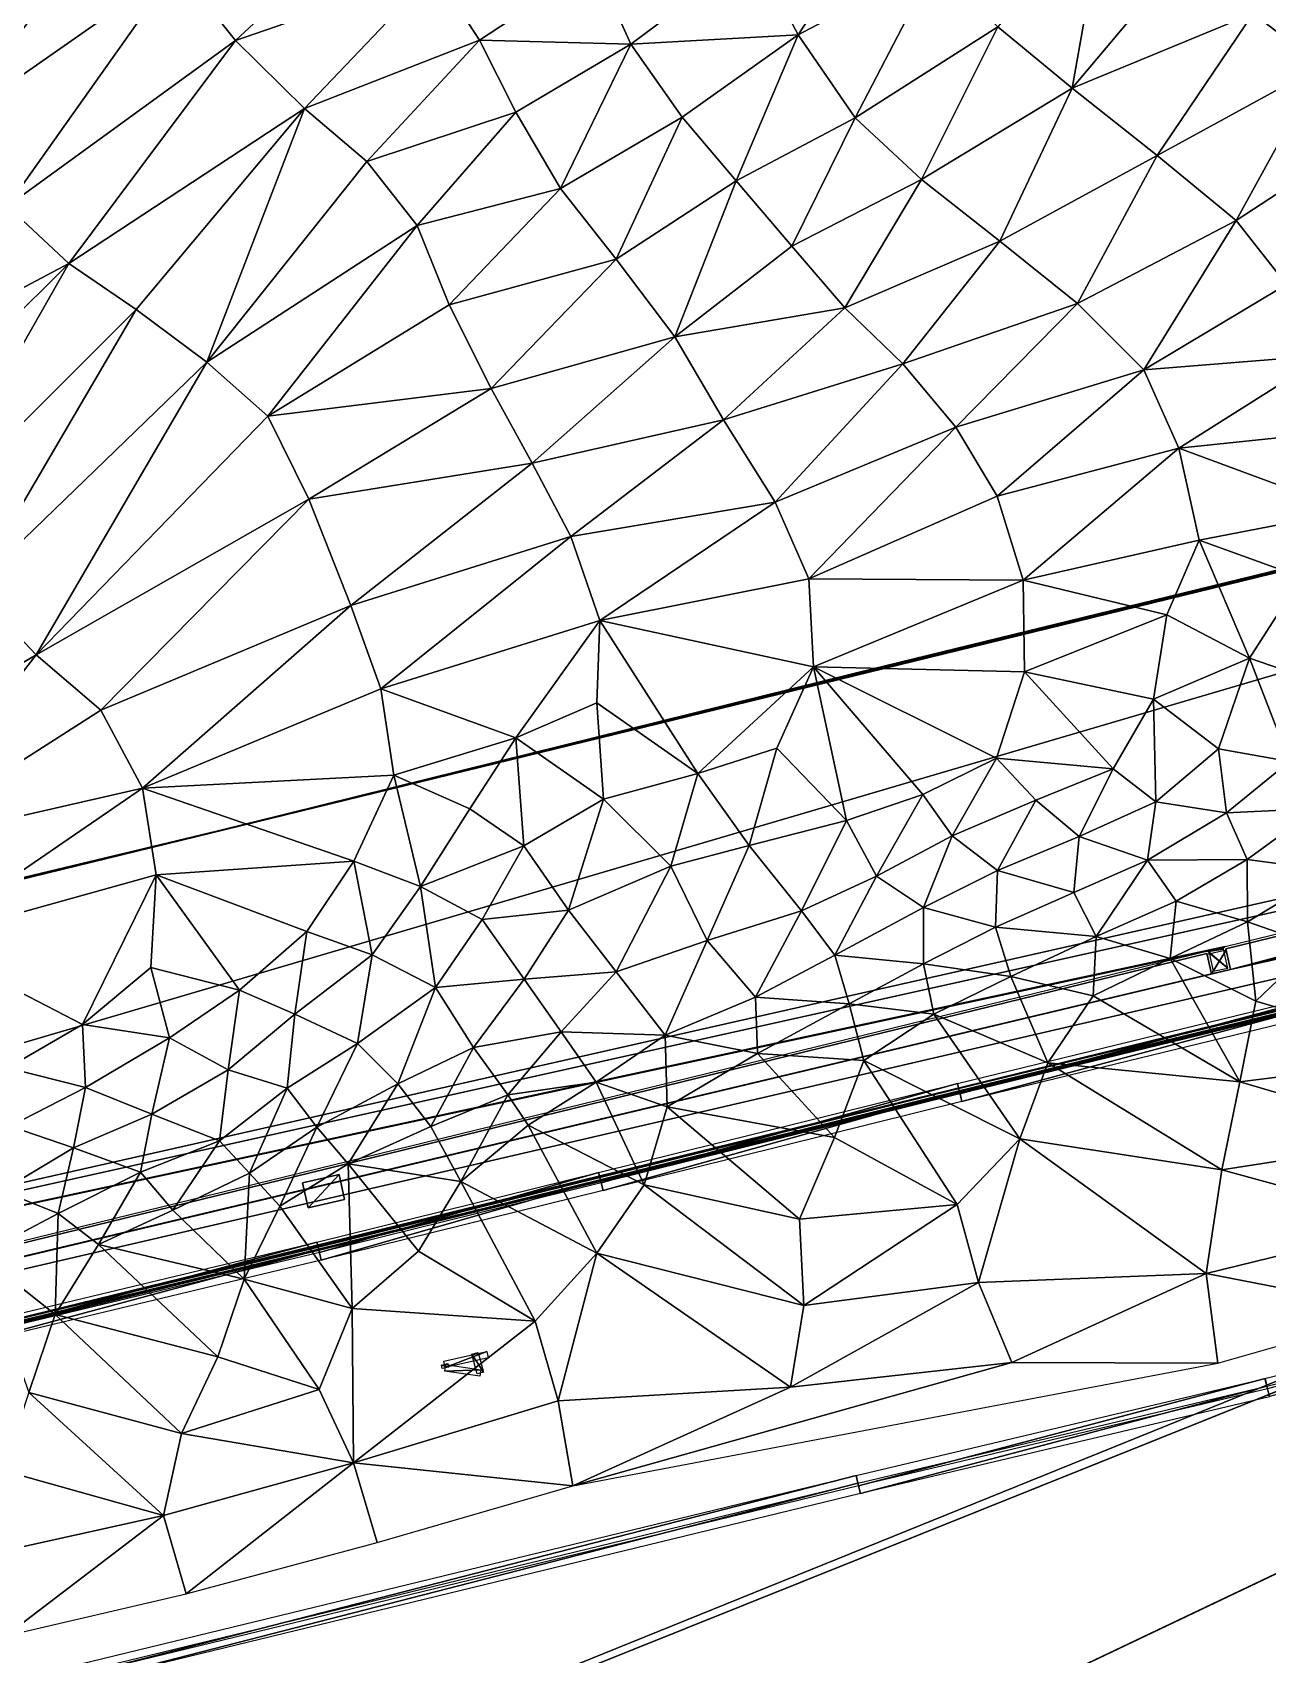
# Model space of a CAD drawing. Header units: metres. Extents: x -113 to 180, y -133 to 86.
# Drawn here: x -13.57 to 9.49, y -27.32 to 2.98 of the extents above; entities that cross this region are included whole.
import ezdxf

# ---------------------------------------------------------------- set-up
doc = ezdxf.new("R2010")
doc.units = ezdxf.units.M
for name, color, linetype, true_color in [('ACERA', 7, 'Continuous', 0xb9b3a6), ('ARQUETA', 7, 'Continuous', 0x6f7175), ('ASFALTO', 7, 'Continuous', 0x4a4b4e), ('BORDILLO', 7, 'Continuous', 0xcfcac0), ('MARCA_VIAL', 7, 'Continuous', 0xe8e6e0), ('TERRENO', 7, 'Continuous', 0x9a9179)]:
    doc.layers.add(name, color=color, linetype=linetype, true_color=true_color)

msp = doc.modelspace()

# ---------------------------------------------------------------- linework, layer by layer
at = {"layer": 'ACERA'}
for points in [[(-52.515, -29.114, 80.252), (-28.277, -24.578, 78.819), (55, -4.166, 74.312)], [(-52.515, -29.114, 80.252), (55, -4.166, 74.312), (8.797, -14.524, 76.835)], [(-28.277, -24.578, 78.819), (3.724, -16.747, 77.03), (55, -4.166, 74.312)], [(3.724, -16.747, 77.03), (21.969, -12.291, 76.045), (55, -4.166, 74.312)], [(55, -4.166, 74.312), (29.065, -9.597, 75.716), (8.797, -14.524, 76.835)], [(28.457, -9.302, 75.842), (8.71, -14.134, 76.89), (8.797, -14.524, 76.835)], [(28.457, -9.302, 75.712), (8.71, -14.134, 76.76), (8.71, -14.134, 76.89)], [(28.457, -9.302, 75.712), (8.71, -14.134, 76.89), (28.457, -9.302, 75.842)], [(28.695, -9.679, 75.743), (28.457, -9.302, 75.842), (8.797, -14.524, 76.835)], [(29.065, -9.597, 75.716), (28.695, -9.679, 75.743), (8.797, -14.524, 76.835)], [(3.724, -16.747, 77.03), (18.984, -13.029, 76.203), (21.969, -12.291, 76.045)], [(3.724, -16.747, 77.03), (11.92, -14.75, 76.61), (18.984, -13.029, 76.203)], [(8.445, -14.602, 76.846), (8.359, -14.22, 76.901), (-50.199, -28.548, 80.148)], [(8.359, -14.22, 76.771), (-50.199, -28.548, 80.018), (-50.199, -28.548, 80.148)], [(8.359, -14.22, 76.771), (-50.199, -28.548, 80.148), (8.359, -14.22, 76.901)], [(8.445, -14.602, 76.716), (8.359, -14.22, 76.771), (8.359, -14.22, 76.901)], [(8.445, -14.602, 76.716), (8.359, -14.22, 76.901), (8.445, -14.602, 76.846)], [(8.71, -14.134, 76.76), (8.797, -14.524, 76.705), (8.797, -14.524, 76.835)], [(8.71, -14.134, 76.76), (8.797, -14.524, 76.835), (8.71, -14.134, 76.89)], [(8.797, -14.524, 76.835), (-50.199, -28.548, 80.148), (-52.515, -29.114, 80.252)], [(8.797, -14.524, 76.835), (8.445, -14.602, 76.846), (-50.199, -28.548, 80.148)], [(8.797, -14.524, 76.705), (8.445, -14.602, 76.716), (8.445, -14.602, 76.846)], [(8.797, -14.524, 76.705), (8.445, -14.602, 76.846), (8.797, -14.524, 76.835)], [(3.724, -16.747, 76.9), (11.92, -14.75, 76.48), (11.92, -14.75, 76.61)], [(3.724, -16.747, 76.9), (11.92, -14.75, 76.61), (3.724, -16.747, 77.03)], [(-28.277, -24.578, 78.819), (-15.245, -21.391, 78.058), (3.724, -16.747, 77.03)], [(-15.245, -21.391, 78.058), (-2.977, -18.41, 77.393), (3.724, -16.747, 77.03)], [(-2.977, -18.41, 77.263), (3.724, -16.747, 76.9), (3.724, -16.747, 77.03)], [(-2.977, -18.41, 77.263), (3.724, -16.747, 77.03), (-2.977, -18.41, 77.393)], [(-15.245, -21.391, 78.058), (-8.237, -19.709, 77.642), (-2.977, -18.41, 77.393)], [(-7.847, -18.353, 77.723), (-8.526, -18.505, 77.763), (-8.422, -18.972, 77.704)], [(-8.526, -18.505, 77.633), (-7.847, -18.353, 77.593), (-7.847, -18.353, 77.723)], [(-8.526, -18.505, 77.633), (-7.847, -18.353, 77.723), (-8.526, -18.505, 77.763)], [(-8.422, -18.972, 77.704), (-7.743, -18.82, 77.684), (-7.847, -18.353, 77.723)], [(-8.237, -19.709, 77.512), (-2.977, -18.41, 77.263), (-2.977, -18.41, 77.393)], [(-8.237, -19.709, 77.512), (-2.977, -18.41, 77.393), (-8.237, -19.709, 77.642)], [(-7.847, -18.353, 77.593), (-7.743, -18.82, 77.554), (-7.743, -18.82, 77.684)], [(-7.847, -18.353, 77.593), (-7.743, -18.82, 77.684), (-7.847, -18.353, 77.723)], [(-8.422, -18.972, 77.574), (-8.526, -18.505, 77.633), (-8.526, -18.505, 77.763)], [(-8.422, -18.972, 77.574), (-8.526, -18.505, 77.763), (-8.422, -18.972, 77.704)], [(-7.743, -18.82, 77.554), (-8.422, -18.972, 77.574), (-8.422, -18.972, 77.704)], [(-7.743, -18.82, 77.554), (-8.422, -18.972, 77.704), (-7.743, -18.82, 77.684)], [(-15.245, -21.391, 77.928), (-8.237, -19.709, 77.512), (-8.237, -19.709, 77.642)], [(-15.245, -21.391, 77.928), (-8.237, -19.709, 77.642), (-15.245, -21.391, 78.058)]]:
    msp.add_3dface(points, dxfattribs=at)
at = {"layer": 'ARQUETA'}
for points in [[(8.716, -14.163, 76.776), (8.364, -14.242, 76.788), (8.445, -14.602, 76.736)], [(8.445, -14.602, 76.736), (8.797, -14.524, 76.725), (8.716, -14.163, 76.776)], [(-7.847, -18.353, 77.613), (-8.526, -18.505, 77.653), (-8.422, -18.972, 77.594)], [(-8.422, -18.972, 77.594), (-7.743, -18.82, 77.574), (-7.847, -18.353, 77.613)]]:
    msp.add_3dface(points, dxfattribs=at)
at = {"layer": 'ASFALTO'}
for points in [[(47.835, 2.226, 75.235), (-44.857, -20.434, 79.963), (-51.994, -27.141, 80.212)], [(47.835, 2.226, 75.235), (-51.994, -27.141, 80.212), (45.938, -5.013, 74.723)], [(47.835, 2.226, 75.235), (-10.13, -11.936, 78.544), (-44.857, -20.434, 79.963)], [(47.835, 2.226, 75.235), (28.771, -2.421, 76.446), (-10.13, -11.936, 78.544)], [(28.771, -2.421, 76.446), (17.084, -5.258, 77.08), (-10.13, -11.936, 78.544)], [(55.015, -4.203, 74.193), (54.574, -4.376, 74.198), (-42.28, -43.243, 79.49)], [(55.015, -4.203, 74.193), (55.015, -4.203, 74.193), (-42.28, -43.243, 79.49)], [(55.015, -4.203, 74.193), (-42.28, -43.243, 79.49), (-10.735, -35.509, 77.672)], [(55.221, -4.12, 74.191), (55.217, -4.121, 74.191), (-10.735, -35.509, 77.672)], [(55.221, -4.12, 74.191), (-10.735, -35.509, 77.672), (30.523, -25.399, 75.513)], [(55.217, -4.121, 74.191), (55.015, -4.203, 74.193), (-10.735, -35.509, 77.672)], [(54.574, -4.376, 74.198), (54.57, -4.378, 74.198), (-42.28, -43.243, 79.49)], [(54.57, -4.378, 74.198), (52.139, -5.005, 74.29), (-42.28, -43.243, 79.49)], [(-51.994, -27.141, 80.212), (28.447, -9.263, 75.731), (45.938, -5.013, 74.723)], [(52.138, -5.005, 74.29), (-8.228, -19.748, 77.521), (-46.862, -29.208, 79.76)], [(52.138, -5.005, 74.29), (-46.862, -29.208, 79.76), (-42.28, -43.243, 79.49)], [(52.139, -5.005, 74.29), (52.138, -5.005, 74.29), (-42.28, -43.243, 79.49)], [(52.138, -5.005, 74.29), (30.652, -10.238, 75.439), (-8.228, -19.748, 77.521)], [(17.084, -5.258, 77.08), (-4.9, -10.644, 78.219), (-10.13, -11.936, 78.544)], [(17.084, -5.258, 77.08), (10.026, -6.977, 77.433), (-4.9, -10.644, 78.219)], [(10.026, -6.977, 77.433), (1.814, -8.978, 77.97), (-4.9, -10.644, 78.219)], [(-51.994, -27.141, 80.212), (8.7, -14.095, 76.778), (28.447, -9.263, 75.731)], [(-51.994, -27.141, 80.212), (28.447, -9.263, 75.731), (28.447, -9.263, 75.731)], [(30.652, -10.238, 75.439), (18.993, -13.067, 76.08), (-8.228, -19.748, 77.521)], [(-10.13, -11.936, 78.544), (-36.078, -18.276, 79.644), (-44.857, -20.434, 79.963)], [(-10.13, -11.936, 78.544), (-21.38, -14.679, 79.109), (-36.078, -18.276, 79.644)], [(-10.13, -11.936, 78.544), (-17.15, -13.62, 78.881), (-21.38, -14.679, 79.109)], [(18.993, -13.067, 76.08), (-2.968, -18.448, 77.272), (-8.228, -19.748, 77.521)], [(18.993, -13.067, 76.08), (11.93, -14.789, 76.491), (-2.968, -18.448, 77.272)], [(18.993, -13.067, 76.08), (18.993, -13.067, 76.08), (-2.968, -18.448, 77.272)], [(18.993, -13.067, 76.08), (-2.968, -18.448, 77.272), (-2.968, -18.448, 77.272)], [(-51.994, -27.141, 80.212), (8.696, -14.096, 76.778), (8.7, -14.095, 76.778)], [(-51.994, -27.141, 80.212), (8.693, -14.098, 76.778), (8.696, -14.096, 76.778)], [(-51.994, -27.141, 80.212), (8.689, -14.1, 76.778), (8.693, -14.098, 76.778)], [(-51.994, -27.141, 80.212), (8.686, -14.102, 76.778), (8.689, -14.1, 76.778)], [(-51.994, -27.141, 80.212), (8.683, -14.104, 76.778), (8.686, -14.102, 76.778)], [(-51.994, -27.141, 80.212), (8.68, -14.107, 76.778), (8.683, -14.104, 76.778)], [(-51.994, -27.141, 80.212), (8.678, -14.11, 76.777), (8.68, -14.107, 76.778)], [(-51.994, -27.141, 80.212), (8.35, -14.181, 76.788), (8.678, -14.11, 76.777)], [(-51.994, -27.141, 80.212), (-50.19, -28.505, 80.032), (8.35, -14.181, 76.788)], [(8.35, -14.181, 76.788), (8.676, -14.113, 76.777), (8.678, -14.11, 76.777)], [(8.35, -14.181, 76.788), (8.674, -14.116, 76.777), (8.676, -14.113, 76.777)], [(8.35, -14.181, 76.788), (8.354, -14.18, 76.788), (8.674, -14.116, 76.777)], [(8.354, -14.18, 76.788), (8.672, -14.12, 76.776), (8.674, -14.116, 76.777)], [(8.354, -14.18, 76.788), (8.671, -14.124, 76.776), (8.672, -14.12, 76.776)], [(8.354, -14.18, 76.788), (8.67, -14.127, 76.776), (8.671, -14.124, 76.776)], [(8.354, -14.18, 76.788), (8.67, -14.131, 76.775), (8.67, -14.127, 76.776)], [(8.354, -14.18, 76.788), (8.67, -14.135, 76.775), (8.67, -14.131, 76.775)], [(8.354, -14.18, 76.788), (8.67, -14.139, 76.774), (8.67, -14.135, 76.775)], [(8.354, -14.18, 76.788), (8.671, -14.143, 76.774), (8.67, -14.139, 76.774)], [(8.354, -14.18, 76.788), (8.358, -14.18, 76.788), (8.671, -14.143, 76.774)], [(8.358, -14.18, 76.788), (8.362, -14.18, 76.788), (8.671, -14.143, 76.774)], [(8.362, -14.18, 76.788), (8.366, -14.18, 76.787), (8.671, -14.143, 76.774)], [(8.366, -14.18, 76.787), (8.369, -14.181, 76.787), (8.671, -14.143, 76.774)], [(8.369, -14.181, 76.787), (8.373, -14.182, 76.787), (8.671, -14.143, 76.774)], [(8.373, -14.182, 76.787), (8.377, -14.184, 76.786), (8.671, -14.143, 76.774)], [(8.377, -14.184, 76.786), (8.38, -14.186, 76.786), (8.671, -14.143, 76.774)], [(8.38, -14.186, 76.786), (8.384, -14.188, 76.785), (8.671, -14.143, 76.774)], [(8.384, -14.188, 76.785), (8.749, -14.494, 76.724), (8.671, -14.143, 76.774)], [(8.384, -14.188, 76.785), (8.387, -14.191, 76.785), (8.749, -14.494, 76.724)], [(8.387, -14.191, 76.785), (8.389, -14.194, 76.784), (8.749, -14.494, 76.724)], [(8.389, -14.194, 76.784), (8.392, -14.197, 76.784), (8.749, -14.494, 76.724)], [(8.392, -14.197, 76.784), (8.394, -14.2, 76.783), (8.749, -14.494, 76.724)], [(8.394, -14.2, 76.783), (8.396, -14.204, 76.782), (8.749, -14.494, 76.724)], [(8.396, -14.204, 76.782), (8.397, -14.207, 76.782), (8.749, -14.494, 76.724)], [(8.397, -14.207, 76.782), (8.398, -14.211, 76.781), (8.749, -14.494, 76.724)], [(8.398, -14.211, 76.781), (8.475, -14.555, 76.733), (8.749, -14.494, 76.724)], [(11.93, -14.789, 76.491), (3.734, -16.786, 76.909), (-2.968, -18.448, 77.272)], [(-8.228, -19.748, 77.521), (-42.942, -28.243, 79.534), (-46.862, -29.208, 79.76)], [(-8.228, -19.748, 77.521), (-34.166, -26.085, 79.03), (-42.942, -28.243, 79.534)], [(-8.228, -19.748, 77.521), (-19.466, -22.488, 78.173), (-34.166, -26.085, 79.03)], [(-8.228, -19.748, 77.521), (-15.236, -21.429, 77.939), (-19.466, -22.488, 78.173)], [(-8.228, -19.748, 77.521), (-8.228, -19.748, 77.521), (-19.466, -22.488, 78.173)], [(-8.228, -19.748, 77.521), (-19.466, -22.488, 78.173), (-19.466, -22.488, 78.173)], [(-10.735, -35.509, 77.672), (21.126, -27.719, 76.004), (30.523, -25.399, 75.513)]]:
    msp.add_3dface(points, dxfattribs=at)
at = {"layer": 'BORDILLO'}
for points in [[(11.896, -14.653, 76.623), (3.748, -16.844, 77.033), (3.7, -16.65, 77.046)], [(11.932, -14.798, 76.619), (3.783, -16.99, 77.023), (3.736, -16.795, 77.036)], [(11.896, -14.653, 76.623), (11.944, -14.847, 76.617), (3.748, -16.844, 77.033)], [(11.932, -14.798, 76.619), (11.979, -14.993, 76.612), (3.783, -16.99, 77.023)], [(3.7, -16.65, 77.046), (-2.953, -18.507, 77.397), (-3.001, -18.312, 77.409)], [(3.7, -16.65, 77.046), (3.748, -16.844, 77.033), (-2.953, -18.507, 77.397)], [(3.736, -16.795, 77.037), (-2.917, -18.652, 77.387), (-2.965, -18.458, 77.4)], [(3.736, -16.795, 77.037), (3.784, -16.989, 77.023), (-2.917, -18.652, 77.387)], [(-3.001, -18.312, 77.409), (-8.213, -19.806, 77.644), (-8.261, -19.612, 77.66)], [(-2.965, -18.458, 77.4), (-8.178, -19.952, 77.632), (-8.226, -19.758, 77.648)], [(-3.001, -18.312, 77.409), (-2.953, -18.507, 77.397), (-8.213, -19.806, 77.644)], [(-2.965, -18.458, 77.4), (-2.917, -18.652, 77.387), (-8.178, -19.952, 77.632)], [(-8.261, -19.612, 77.66), (-15.222, -21.488, 78.064), (-15.269, -21.293, 78.073)], [(-8.261, -19.612, 77.66), (-8.214, -19.806, 77.644), (-15.222, -21.488, 78.064)], [(-8.225, -19.757, 77.648), (-15.186, -21.634, 78.057), (-15.233, -21.439, 78.066)], [(-8.225, -19.757, 77.648), (-8.178, -19.952, 77.632), (-15.186, -21.634, 78.057)], [(19.127, -19.715, 76.172), (9.492, -22.355, 76.689), (9.443, -22.161, 76.691)], [(19.164, -19.861, 76.171), (9.527, -22.5, 76.687), (9.478, -22.306, 76.689)], [(9.444, -22.16, 76.691), (1.853, -24.166, 77.084), (1.807, -23.971, 77.084)], [(9.48, -22.306, 76.689), (1.888, -24.312, 77.083), (1.842, -24.117, 77.084)], [(9.444, -22.16, 76.691), (9.49, -22.355, 76.689), (1.853, -24.166, 77.084)], [(9.48, -22.306, 76.689), (9.526, -22.501, 76.687), (1.888, -24.312, 77.083)], [(1.807, -23.971, 77.084), (-12.648, -27.689, 77.86), (-12.695, -27.495, 77.862)], [(1.842, -24.117, 77.084), (-12.613, -27.835, 77.858), (-12.66, -27.641, 77.86)], [(1.807, -23.971, 77.084), (1.854, -24.166, 77.084), (-12.648, -27.689, 77.86)], [(1.842, -24.117, 77.084), (1.889, -24.312, 77.083), (-12.613, -27.835, 77.858)]]:
    msp.add_3dface(points, dxfattribs=at)
at = {"layer": 'MARCA_VIAL'}
for points in [[(-5.089, -21.657, 77.273), (-5.862, -21.955, 77.319), (-5.888, -21.838, 77.32)], [(-5.089, -21.657, 77.273), (-5.063, -21.774, 77.272), (-5.862, -21.955, 77.319)], [(-5.151, -22.043, 77.28), (-5.364, -21.709, 77.289), (-5.248, -21.678, 77.283)], [(-5.151, -22.043, 77.28), (-5.267, -22.074, 77.286), (-5.364, -21.709, 77.289)], [(-5.934, -21.91, 77.323), (-5.817, -21.884, 77.316), (-5.802, -21.949, 77.315)], [(-5.934, -21.91, 77.323), (-5.802, -21.949, 77.315), (-5.919, -21.976, 77.322)], [(-5.869, -22.022, 77.319), (-5.852, -21.903, 77.318), (-5.2, -21.999, 77.282)], [(-5.869, -22.022, 77.319), (-5.2, -21.999, 77.282), (-5.217, -22.118, 77.284)]]:
    msp.add_3dface(points, dxfattribs=at)
at = {"layer": 'TERRENO'}
for points in [[(-6.628, 5.758, 78), (-10.875, 4.21, 78.2), (-9.778, 2.833, 78.2)], [(-6.057, 4.119, 78), (-6.628, 5.758, 78), (-9.778, 2.833, 78.2)], [(-16.175, 2.434, 78.4), (-11.87, 5.466, 78.2), (-16.844, 3.908, 78.4)], [(-16.175, 2.434, 78.4), (-15.216, 1.173, 78.4), (-11.87, 5.466, 78.2)], [(-15.216, 1.173, 78.4), (-10.875, 4.21, 78.2), (-11.87, 5.466, 78.2)], [(2.445, 5.57, 77.4), (-0.088, 4.487, 77.6), (0.728, 2.938, 77.6)], [(3.302, 4.304, 77.4), (2.445, 5.57, 77.4), (0.728, 2.938, 77.6)], [(5.843, 1.94, 77.4), (6.469, 5.492, 77.2), (4.454, 3.088, 77.4)], [(6.469, 5.492, 77.2), (5.843, 1.94, 77.4), (7.88, 4.366, 77.2)], [(11.41, 5.39, 77), (9.221, 3.338, 77.2), (10.491, 2.356, 77.2)], [(-5.222, 2.836, 78), (-3.072, 4.258, 77.8), (-6.057, 4.119, 78)], [(-3.072, 4.258, 77.8), (-5.222, 2.836, 78), (-2.4, 2.761, 77.8)], [(-0.088, 4.487, 77.6), (-3.072, 4.258, 77.8), (-2.4, 2.761, 77.8)], [(-0.088, 4.487, 77.6), (-2.4, 2.761, 77.8), (0.728, 2.938, 77.6)], [(1.792, 1.385, 77.6), (3.302, 4.304, 77.4), (0.728, 2.938, 77.6)], [(3.302, 4.304, 77.4), (1.792, 1.385, 77.6), (4.454, 3.088, 77.4)], [(5.843, 1.94, 77.4), (9.221, 3.338, 77.2), (7.88, 4.366, 77.2)], [(-14.039, -0.264, 78.4), (-10.875, 4.21, 78.2), (-15.216, 1.173, 78.4)], [(-10.875, 4.21, 78.2), (-14.039, -0.264, 78.4), (-9.778, 2.833, 78.2)], [(-8.491, 1.564, 78.2), (-6.057, 4.119, 78), (-9.778, 2.833, 78.2)], [(-8.491, 1.564, 78.2), (-5.222, 2.836, 78), (-6.057, 4.119, 78)], [(5.843, 1.94, 77.4), (7.431, 0.683, 77.4), (9.221, 3.338, 77.2)], [(9.221, 3.338, 77.2), (7.431, 0.683, 77.4), (10.491, 2.356, 77.2)], [(1.792, 1.385, 77.6), (3.032, 0.234, 77.6), (4.454, 3.088, 77.4)], [(3.032, 0.234, 77.6), (5.843, 1.94, 77.4), (4.454, 3.088, 77.4)], [(-14.039, -0.264, 78.4), (-12.892, -1.336, 78.4), (-9.778, 2.833, 78.2)], [(-12.892, -1.336, 78.4), (-8.491, 1.564, 78.2), (-9.778, 2.833, 78.2)], [(-5.222, 2.836, 78), (-8.491, 1.564, 78.2), (-7.33, 0.571, 78.2)], [(-5.222, 2.836, 78), (-7.33, 0.571, 78.2), (-4.548, 1.495, 78)], [(-2.4, 2.761, 77.8), (-5.222, 2.836, 78), (-4.548, 1.495, 78)], [(-3.713, 0.068, 78), (-2.4, 2.761, 77.8), (-4.548, 1.495, 78)], [(-3.713, 0.068, 78), (-1.44, 1.397, 77.8), (-2.4, 2.761, 77.8)], [(-2.4, 2.761, 77.8), (-1.44, 1.397, 77.8), (0.728, 2.938, 77.6)], [(-1.44, 1.397, 77.8), (-0.43, 0.209, 77.8), (0.728, 2.938, 77.6)], [(-0.43, 0.209, 77.8), (1.792, 1.385, 77.6), (0.728, 2.938, 77.6)], [(7.431, 0.683, 77.4), (8.905, -0.531, 77.4), (10.491, 2.356, 77.2)], [(8.905, -0.531, 77.4), (11.598, 1.233, 77.2), (10.491, 2.356, 77.2)], [(3.032, 0.234, 77.6), (4.493, -0.916, 77.6), (5.843, 1.94, 77.4)], [(4.493, -0.916, 77.6), (7.431, 0.683, 77.4), (5.843, 1.94, 77.4)], [(-12.892, -1.336, 78.4), (-11.632, -2.196, 78.4), (-8.491, 1.564, 78.2)], [(-11.632, -2.196, 78.4), (-10.314, -3.179, 78.4), (-8.491, 1.564, 78.2)], [(-8.491, 1.564, 78.2), (-10.314, -3.179, 78.4), (-7.33, 0.571, 78.2)], [(-7.33, 0.571, 78.2), (-6.388, -0.624, 78.2), (-4.548, 1.495, 78)], [(-6.388, -0.624, 78.2), (-3.713, 0.068, 78), (-4.548, 1.495, 78)], [(-3.713, 0.068, 78), (-2.673, -1.254, 78), (-1.44, 1.397, 77.8)], [(-1.44, 1.397, 77.8), (-2.673, -1.254, 78), (-0.43, 0.209, 77.8)], [(0.609, -1.012, 77.8), (1.792, 1.385, 77.6), (-0.43, 0.209, 77.8)], [(0.609, -1.012, 77.8), (3.032, 0.234, 77.6), (1.792, 1.385, 77.6)], [(9.846, -1.724, 77.4), (11.598, 1.233, 77.2), (8.905, -0.531, 77.4)], [(4.493, -0.916, 77.6), (5.942, -2.082, 77.6), (7.431, 0.683, 77.4)], [(7.431, 0.683, 77.4), (5.942, -2.082, 77.6), (8.905, -0.531, 77.4)], [(-10.314, -3.179, 78.4), (-6.388, -0.624, 78.2), (-7.33, 0.571, 78.2)], [(-3.713, 0.068, 78), (-6.388, -0.624, 78.2), (-5.791, -2.107, 78.2)], [(-2.673, -1.254, 78), (-3.713, 0.068, 78), (-5.791, -2.107, 78.2)], [(-2.673, -1.254, 78), (-1.575, -2.706, 78), (-0.43, 0.209, 77.8)], [(-1.575, -2.706, 78), (0.609, -1.012, 77.8), (-0.43, 0.209, 77.8)], [(1.599, -2.165, 77.8), (3.032, 0.234, 77.6), (0.609, -1.012, 77.8)], [(3.032, 0.234, 77.6), (1.599, -2.165, 77.8), (4.493, -0.916, 77.6)], [(-17.673, -3.866, 78.6), (-12.892, -1.336, 78.4), (-14.039, -0.264, 78.4)], [(5.942, -2.082, 77.6), (7.18, -3.318, 77.6), (8.905, -0.531, 77.4)], [(7.18, -3.318, 77.6), (9.846, -1.724, 77.4), (8.905, -0.531, 77.4)], [(-6.388, -0.624, 78.2), (-10.314, -3.179, 78.4), (-9.178, -4.186, 78.4)], [(-5.791, -2.107, 78.2), (-6.388, -0.624, 78.2), (-9.178, -4.186, 78.4)], [(1.599, -2.165, 77.8), (0.609, -1.012, 77.8), (-1.575, -2.706, 78)], [(4.493, -0.916, 77.6), (1.599, -2.165, 77.8), (2.68, -3.211, 77.8)], [(5.942, -2.082, 77.6), (4.493, -0.916, 77.6), (2.68, -3.211, 77.8)], [(-12.892, -1.336, 78.4), (-17.673, -3.866, 78.6), (-16.648, -5.071, 78.6)], [(-15.686, -6.239, 78.6), (-12.892, -1.336, 78.4), (-16.648, -5.071, 78.6)], [(-11.632, -2.196, 78.4), (-12.892, -1.336, 78.4), (-15.686, -6.239, 78.6)], [(-5.006, -3.666, 78.2), (-2.673, -1.254, 78), (-5.791, -2.107, 78.2)], [(-2.673, -1.254, 78), (-5.006, -3.666, 78.2), (-1.575, -2.706, 78)], [(7.18, -3.318, 77.6), (10.587, -3.046, 77.4), (9.846, -1.724, 77.4)], [(-5.006, -3.666, 78.2), (-5.791, -2.107, 78.2), (-9.178, -4.186, 78.4)], [(3.67, -4.393, 77.8), (5.942, -2.082, 77.6), (2.68, -3.211, 77.8)], [(7.18, -3.318, 77.6), (5.942, -2.082, 77.6), (3.67, -4.393, 77.8)], [(-11.632, -2.196, 78.4), (-15.686, -6.239, 78.6), (-14.683, -7.396, 78.6)], [(-10.314, -3.179, 78.4), (-11.632, -2.196, 78.4), (-14.683, -7.396, 78.6)], [(-0.667, -4.251, 78), (1.599, -2.165, 77.8), (-1.575, -2.706, 78)], [(1.599, -2.165, 77.8), (-0.667, -4.251, 78), (2.68, -3.211, 77.8)], [(-1.575, -2.706, 78), (-5.006, -3.666, 78.2), (-4.238, -5.063, 78.2)], [(-0.667, -4.251, 78), (-1.575, -2.706, 78), (-4.238, -5.063, 78.2)], [(-13.503, -8.641, 78.6), (-10.314, -3.179, 78.4), (-14.683, -7.396, 78.6)], [(-10.314, -3.179, 78.4), (-13.503, -8.641, 78.6), (-9.178, -4.186, 78.4)], [(-0.667, -4.251, 78), (0.298, -5.793, 78), (2.68, -3.211, 77.8)], [(0.298, -5.793, 78), (3.67, -4.393, 77.8), (2.68, -3.211, 77.8)], [(4.441, -5.683, 77.8), (7.18, -3.318, 77.6), (3.67, -4.393, 77.8)], [(7.18, -3.318, 77.6), (4.441, -5.683, 77.8), (7.834, -4.783, 77.6)], [(10.587, -3.046, 77.4), (7.18, -3.318, 77.6), (7.834, -4.783, 77.6)], [(11.353, -4.418, 77.4), (10.587, -3.046, 77.4), (7.834, -4.783, 77.6)], [(-8.412, -5.737, 78.4), (-5.006, -3.666, 78.2), (-9.178, -4.186, 78.4)], [(-5.006, -3.666, 78.2), (-8.412, -5.737, 78.4), (-4.238, -5.063, 78.2)], [(-13.503, -8.641, 78.6), (-8.412, -5.737, 78.4), (-9.178, -4.186, 78.4)], [(-3.516, -6.435, 78.2), (-0.667, -4.251, 78), (-4.238, -5.063, 78.2)], [(0.298, -5.793, 78), (-0.667, -4.251, 78), (-3.516, -6.435, 78.2)], [(3.67, -4.393, 77.8), (0.298, -5.793, 78), (0.928, -7.222, 78)], [(4.441, -5.683, 77.8), (3.67, -4.393, 77.8), (0.928, -7.222, 78)], [(11.014, -5.957, 77.4), (11.353, -4.418, 77.4), (7.834, -4.783, 77.6)], [(4.441, -5.683, 77.8), (4.928, -7.247, 77.8), (7.834, -4.783, 77.6)], [(4.928, -7.247, 77.8), (8.217, -6.504, 77.6), (7.834, -4.783, 77.6)], [(8.217, -6.504, 77.6), (11.014, -5.957, 77.4), (7.834, -4.783, 77.6)], [(-8.412, -5.737, 78.4), (-7.624, -7.723, 78.4), (-4.238, -5.063, 78.2)], [(-7.624, -7.723, 78.4), (-3.516, -6.435, 78.2), (-4.238, -5.063, 78.2)], [(-8.412, -5.737, 78.4), (-13.503, -8.641, 78.6), (-12.296, -9.68, 78.6)], [(-7.624, -7.723, 78.4), (-8.412, -5.737, 78.4), (-12.296, -9.68, 78.6)], [(4.928, -7.247, 77.8), (4.441, -5.683, 77.8), (0.928, -7.222, 78)], [(0.298, -5.793, 78), (-3.516, -6.435, 78.2), (-2.976, -8.005, 78.2)], [(0.298, -5.793, 78), (-2.976, -8.005, 78.2), (0.928, -7.222, 78)], [(11.014, -5.957, 77.4), (8.217, -6.504, 77.6), (10.126, -7.193, 77.4)], [(-7.067, -9.279, 78.4), (-3.516, -6.435, 78.2), (-7.624, -7.723, 78.4)], [(-3.516, -6.435, 78.2), (-7.067, -9.279, 78.4), (-2.976, -8.005, 78.2)], [(7.61, -7.898, 77.6), (8.217, -6.504, 77.6), (4.928, -7.247, 77.8)], [(8.217, -6.504, 77.6), (7.61, -7.898, 77.6), (9.156, -8.705, 77.4)], [(10.126, -7.193, 77.4), (8.217, -6.504, 77.6), (9.156, -8.705, 77.4)], [(-2.976, -8.005, 78.2), (1.014, -8.866, 78), (0.928, -7.222, 78)], [(1.014, -8.866, 78), (4.928, -7.247, 77.8), (0.928, -7.222, 78)], [(1.014, -8.866, 78), (4.954, -8.96, 77.8), (4.928, -7.247, 77.8)], [(4.954, -8.96, 77.8), (7.61, -7.898, 77.6), (4.928, -7.247, 77.8)], [(10.834, -9.285, 77.2), (10.126, -7.193, 77.4), (9.156, -8.705, 77.4)], [(-17.049, -10.728, 78.8), (-13.503, -8.641, 78.6), (-14.683, -7.396, 78.6)], [(-11.519, -11.133, 78.6), (-7.624, -7.723, 78.4), (-12.296, -9.68, 78.6)], [(-11.519, -11.133, 78.6), (-7.067, -9.279, 78.4), (-7.624, -7.723, 78.4)], [(-2.976, -8.005, 78.2), (-7.067, -9.279, 78.4), (-4.543, -10.195, 78.2)], [(-2.976, -8.005, 78.2), (-4.543, -10.195, 78.2), (-3.033, -9.54, 78.2)], [(-1.146, -10.861, 78), (-2.976, -8.005, 78.2), (-3.033, -9.54, 78.2)], [(-2.976, -8.005, 78.2), (-1.146, -10.861, 78), (1.014, -8.866, 78)], [(4.954, -8.96, 77.8), (7.364, -9.469, 77.6), (7.61, -7.898, 77.6)], [(7.61, -7.898, 77.6), (7.364, -9.469, 77.6), (9.156, -8.705, 77.4)], [(-13.503, -8.641, 78.6), (-17.049, -10.728, 78.8), (-16.276, -12.226, 78.8)], [(-12.296, -9.68, 78.6), (-13.503, -8.641, 78.6), (-16.276, -12.226, 78.8)], [(7.364, -9.469, 77.6), (8.576, -10.399, 77.4), (9.156, -8.705, 77.4)], [(8.576, -10.399, 77.4), (9.899, -10.637, 77.2), (9.156, -8.705, 77.4)], [(9.899, -10.637, 77.2), (10.834, -9.285, 77.2), (9.156, -8.705, 77.4)], [(1.014, -8.866, 78), (-1.146, -10.861, 78), (0.331, -10.387, 78)], [(1.63, -11.74, 77.8), (1.014, -8.866, 78), (0.331, -10.387, 78)], [(4.432, -10.573, 77.8), (1.014, -8.866, 78), (3.054, -11.254, 77.8)], [(4.432, -10.573, 77.8), (4.954, -8.96, 77.8), (1.014, -8.866, 78)], [(1.014, -8.866, 78), (1.63, -11.74, 77.8), (3.054, -11.254, 77.8)], [(4.954, -8.96, 77.8), (4.432, -10.573, 77.8), (6.609, -10.776, 77.6)], [(7.364, -9.469, 77.6), (4.954, -8.96, 77.8), (6.609, -10.776, 77.6)], [(-7.067, -9.279, 78.4), (-11.519, -11.133, 78.6), (-6.825, -10.894, 78.4)], [(-4.543, -10.195, 78.2), (-7.067, -9.279, 78.4), (-6.825, -10.894, 78.4)], [(-11.519, -11.133, 78.6), (-12.296, -9.68, 78.6), (-16.276, -12.226, 78.8)], [(-4.543, -10.195, 78.2), (-2.91, -11.34, 78), (-3.033, -9.54, 78.2)], [(-2.91, -11.34, 78), (-1.146, -10.861, 78), (-3.033, -9.54, 78.2)], [(7.407, -11.387, 77.4), (7.364, -9.469, 77.6), (6.609, -10.776, 77.6)], [(7.364, -9.469, 77.6), (7.407, -11.387, 77.4), (8.576, -10.399, 77.4)], [(-5.402, -11.522, 78.2), (-4.543, -10.195, 78.2), (-6.825, -10.894, 78.4)], [(-5.402, -11.522, 78.2), (-4.394, -12.213, 78), (-4.543, -10.195, 78.2)], [(-4.394, -12.213, 78), (-2.91, -11.34, 78), (-4.543, -10.195, 78.2)], [(-1.146, -10.861, 78), (-0.186, -12.206, 77.8), (0.331, -10.387, 78)], [(-0.186, -12.206, 77.8), (1.63, -11.74, 77.8), (0.331, -10.387, 78)], [(3.604, -12.022, 77.6), (4.432, -10.573, 77.8), (3.054, -11.254, 77.8)], [(3.604, -12.022, 77.6), (5.166, -11.358, 77.6), (4.432, -10.573, 77.8)], [(4.432, -10.573, 77.8), (5.166, -11.358, 77.6), (6.609, -10.776, 77.6)], [(7.407, -11.387, 77.4), (8.723, -11.592, 77.2), (8.576, -10.399, 77.4)], [(8.723, -11.592, 77.2), (9.899, -10.637, 77.2), (8.576, -10.399, 77.4)], [(-11.519, -11.133, 78.6), (-7.57, -12.498, 78.4), (-6.825, -10.894, 78.4)], [(-7.57, -12.498, 78.4), (-6.323, -12.973, 78.2), (-6.825, -10.894, 78.4)], [(-6.323, -12.973, 78.2), (-5.402, -11.522, 78.2), (-6.825, -10.894, 78.4)], [(-1.146, -10.861, 78), (-2.91, -11.34, 78), (-1.651, -12.59, 77.8)], [(-0.186, -12.206, 77.8), (-1.146, -10.861, 78), (-1.651, -12.59, 77.8)], [(5.166, -11.358, 77.6), (5.976, -12.038, 77.4), (6.609, -10.776, 77.6)], [(5.976, -12.038, 77.4), (7.407, -11.387, 77.4), (6.609, -10.776, 77.6)], [(9.899, -10.637, 77.2), (8.723, -11.592, 77.2), (10.418, -11.517, 77)], [(-15.665, -13.982, 78.8), (-11.519, -11.133, 78.6), (-16.276, -12.226, 78.8)], [(-11.264, -12.756, 78.6), (-11.519, -11.133, 78.6), (-15.665, -13.982, 78.8)], [(-11.519, -11.133, 78.6), (-11.264, -12.756, 78.6), (-7.57, -12.498, 78.4)], [(-2.91, -11.34, 78), (-4.394, -12.213, 78), (-3.561, -13.414, 77.8)], [(-2.91, -11.34, 78), (-3.561, -13.414, 77.8), (-1.651, -12.59, 77.8)], [(1.63, -11.74, 77.8), (2.188, -12.778, 77.6), (3.054, -11.254, 77.8)], [(2.188, -12.778, 77.6), (3.604, -12.022, 77.6), (3.054, -11.254, 77.8)], [(5.166, -11.358, 77.6), (3.604, -12.022, 77.6), (4.446, -12.674, 77.4)], [(5.976, -12.038, 77.4), (5.166, -11.358, 77.6), (4.446, -12.674, 77.4)], [(7.252, -12.477, 77.2), (7.407, -11.387, 77.4), (5.976, -12.038, 77.4)], [(8.723, -11.592, 77.2), (7.407, -11.387, 77.4), (7.252, -12.477, 77.2)], [(-4.394, -12.213, 78), (-5.402, -11.522, 78.2), (-6.323, -12.973, 78.2)], [(1.63, -11.74, 77.8), (-0.186, -12.206, 77.8), (0.791, -13.428, 77.6)], [(2.188, -12.778, 77.6), (1.63, -11.74, 77.8), (0.791, -13.428, 77.6)], [(8.723, -11.592, 77.2), (7.252, -12.477, 77.2), (9.113, -12.469, 77)], [(8.723, -11.592, 77.2), (9.113, -12.469, 77), (10.418, -11.517, 77)], [(9.113, -12.469, 77), (10.696, -12.678, 76.8), (10.418, -11.517, 77)], [(2.188, -12.778, 77.6), (3.064, -13.362, 77.4), (3.604, -12.022, 77.6)], [(3.604, -12.022, 77.6), (3.064, -13.362, 77.4), (4.446, -12.674, 77.4)], [(5.872, -13.082, 77.2), (5.976, -12.038, 77.4), (4.446, -12.674, 77.4)], [(5.872, -13.082, 77.2), (7.252, -12.477, 77.2), (5.976, -12.038, 77.4)], [(-4.394, -12.213, 78), (-6.323, -12.973, 78.2), (-5.171, -13.59, 78)], [(-3.561, -13.414, 77.8), (-4.394, -12.213, 78), (-5.171, -13.59, 78)], [(-0.972, -13.978, 77.6), (-0.186, -12.206, 77.8), (-1.651, -12.59, 77.8)], [(-0.186, -12.206, 77.8), (-0.972, -13.978, 77.6), (0.791, -13.428, 77.6)], [(-7.57, -12.498, 78.4), (-11.264, -12.756, 78.6), (-8.445, -13.812, 78.4)], [(-7.225, -14.246, 78.2), (-7.57, -12.498, 78.4), (-8.445, -13.812, 78.4)], [(-7.57, -12.498, 78.4), (-7.225, -14.246, 78.2), (-6.323, -12.973, 78.2)], [(-3.561, -13.414, 77.8), (-2.672, -14.568, 77.6), (-1.651, -12.59, 77.8)], [(-2.672, -14.568, 77.6), (-0.972, -13.978, 77.6), (-1.651, -12.59, 77.8)], [(3.064, -13.362, 77.4), (4.411, -13.731, 77.2), (4.446, -12.674, 77.4)], [(4.411, -13.731, 77.2), (5.872, -13.082, 77.2), (4.446, -12.674, 77.4)], [(7.252, -12.477, 77.2), (5.872, -13.082, 77.2), (6.29, -13.907, 77)], [(7.786, -13.244, 77), (7.252, -12.477, 77.2), (6.29, -13.907, 77)], [(9.113, -12.469, 77), (7.252, -12.477, 77.2), (7.786, -13.244, 77)], [(9.118, -13.631, 76.8), (9.113, -12.469, 77), (7.786, -13.244, 77)], [(9.113, -12.469, 77), (9.118, -13.631, 76.8), (10.696, -12.678, 76.8)], [(9.118, -13.631, 76.8), (10.369, -14.065, 76.6), (10.696, -12.678, 76.8)], [(-12.637, -15.546, 78.6), (-11.264, -12.756, 78.6), (-15.665, -13.982, 78.8)], [(-11.264, -12.756, 78.6), (-12.637, -15.546, 78.6), (-11.362, -14.482, 78.6)], [(-9.706, -14.908, 78.4), (-11.264, -12.756, 78.6), (-11.362, -14.482, 78.6)], [(-11.264, -12.756, 78.6), (-9.706, -14.908, 78.4), (-8.445, -13.812, 78.4)], [(-7.225, -14.246, 78.2), (-6.047, -14.859, 78), (-6.323, -12.973, 78.2)], [(-6.323, -12.973, 78.2), (-6.047, -14.859, 78), (-5.171, -13.59, 78)], [(1.411, -14.254, 77.4), (2.188, -12.778, 77.6), (0.791, -13.428, 77.6)], [(3.064, -13.362, 77.4), (2.188, -12.778, 77.6), (1.411, -14.254, 77.4)], [(5.872, -13.082, 77.2), (4.411, -13.731, 77.2), (6.29, -13.907, 77)], [(7.671, -14.318, 76.8), (7.786, -13.244, 77), (6.29, -13.907, 77)], [(7.671, -14.318, 76.8), (9.118, -13.631, 76.8), (7.786, -13.244, 77)], [(-6.047, -14.859, 78), (-4.388, -14.702, 77.8), (-5.171, -13.59, 78)], [(-4.388, -14.702, 77.8), (-3.561, -13.414, 77.8), (-5.171, -13.59, 78)], [(-4.388, -14.702, 77.8), (-2.672, -14.568, 77.6), (-3.561, -13.414, 77.8)], [(-0.972, -13.978, 77.6), (-0.068, -15.037, 77.4), (0.791, -13.428, 77.6)], [(-0.068, -15.037, 77.4), (1.411, -14.254, 77.4), (0.791, -13.428, 77.6)], [(3.064, -13.362, 77.4), (1.411, -14.254, 77.4), (3.064, -14.418, 77.2)], [(4.411, -13.731, 77.2), (3.064, -13.362, 77.4), (3.064, -14.418, 77.2)], [(9.118, -13.631, 76.8), (7.671, -14.318, 76.8), (9.274, -15.114, 76.6)], [(10.369, -14.065, 76.6), (9.118, -13.631, 76.8), (9.274, -15.114, 76.6)], [(-9.706, -14.908, 78.4), (-8.669, -15.357, 78.2), (-8.445, -13.812, 78.4)], [(-8.669, -15.357, 78.2), (-7.225, -14.246, 78.2), (-8.445, -13.812, 78.4)], [(4.697, -14.651, 77), (4.411, -13.731, 77.2), (3.064, -14.418, 77.2)], [(4.411, -13.731, 77.2), (4.697, -14.651, 77), (6.29, -13.907, 77)], [(4.697, -14.651, 77), (6.238, -15.016, 76.8), (6.29, -13.907, 77)], [(6.238, -15.016, 76.8), (7.671, -14.318, 76.8), (6.29, -13.907, 77)], [(-14.03, -16.361, 78.6), (-12.637, -15.546, 78.6), (-15.665, -13.982, 78.8)], [(-0.972, -13.978, 77.6), (-2.672, -14.568, 77.6), (-1.757, -15.751, 77.4)], [(-0.068, -15.037, 77.4), (-0.972, -13.978, 77.6), (-1.757, -15.751, 77.4)], [(12.773, -16.146, 76.4), (10.369, -14.065, 76.6), (9.274, -15.114, 76.6)], [(-12.637, -15.546, 78.6), (-11.013, -15.8, 78.4), (-11.362, -14.482, 78.6)], [(-11.013, -15.8, 78.4), (-9.706, -14.908, 78.4), (-11.362, -14.482, 78.6)], [(-8.669, -15.357, 78.2), (-7.501, -15.905, 78), (-7.225, -14.246, 78.2)], [(-7.501, -15.905, 78), (-6.047, -14.859, 78), (-7.225, -14.246, 78.2)], [(1.411, -14.254, 77.4), (-0.068, -15.037, 77.4), (1.678, -15.162, 77.2)], [(1.411, -14.254, 77.4), (1.678, -15.162, 77.2), (3.064, -14.418, 77.2)], [(1.678, -15.162, 77.2), (3.257, -15.357, 77), (3.064, -14.418, 77.2)], [(3.257, -15.357, 77), (4.697, -14.651, 77), (3.064, -14.418, 77.2)], [(8.971, -16.622, 76.6), (7.671, -14.318, 76.8), (6.238, -15.016, 76.8)], [(7.671, -14.318, 76.8), (8.971, -16.622, 76.6), (9.274, -15.114, 76.6)], [(-4.388, -14.702, 77.8), (-6.047, -14.859, 78), (-5.335, -15.977, 77.8)], [(-3.701, -15.687, 77.6), (-4.388, -14.702, 77.8), (-5.335, -15.977, 77.8)], [(-4.388, -14.702, 77.8), (-3.701, -15.687, 77.6), (-2.672, -14.568, 77.6)], [(-2.672, -14.568, 77.6), (-3.701, -15.687, 77.6), (-1.757, -15.751, 77.4)], [(3.257, -15.357, 77), (5.39, -16.263, 76.8), (4.697, -14.651, 77)], [(4.697, -14.651, 77), (5.39, -16.263, 76.8), (6.238, -15.016, 76.8)], [(-11.013, -15.8, 78.4), (-9.915, -16.398, 78.2), (-9.706, -14.908, 78.4)], [(-9.915, -16.398, 78.2), (-8.669, -15.357, 78.2), (-9.706, -14.908, 78.4)], [(-6.047, -14.859, 78), (-7.501, -15.905, 78), (-6.747, -16.655, 77.8)], [(-5.335, -15.977, 77.8), (-6.047, -14.859, 78), (-6.747, -16.655, 77.8)], [(-0.031, -16.093, 77.2), (-0.068, -15.037, 77.4), (-1.757, -15.751, 77.4)], [(-0.068, -15.037, 77.4), (-0.031, -16.093, 77.2), (1.678, -15.162, 77.2)], [(5.39, -16.263, 76.8), (8.971, -16.622, 76.6), (6.238, -15.016, 76.8)], [(8.971, -16.622, 76.6), (12.773, -16.146, 76.4), (9.274, -15.114, 76.6)], [(-8.669, -15.357, 78.2), (-9.915, -16.398, 78.2), (-8.814, -16.736, 78)], [(-7.501, -15.905, 78), (-8.669, -15.357, 78.2), (-8.814, -16.736, 78)], [(-0.031, -16.093, 77.2), (1.952, -16.221, 77), (1.678, -15.162, 77.2)], [(1.952, -16.221, 77), (3.257, -15.357, 77), (1.678, -15.162, 77.2)], [(3.257, -15.357, 77), (1.952, -16.221, 77), (4.867, -17.683, 76.8)], [(5.39, -16.263, 76.8), (3.257, -15.357, 77), (4.867, -17.683, 76.8)], [(-14.03, -16.361, 78.6), (-12.579, -16.727, 78.4), (-12.637, -15.546, 78.6)], [(-12.579, -16.727, 78.4), (-11.013, -15.8, 78.4), (-12.637, -15.546, 78.6)], [(-4.695, -16.862, 77.6), (-3.701, -15.687, 77.6), (-5.335, -15.977, 77.8)], [(-4.695, -16.862, 77.6), (-3.045, -16.625, 77.4), (-3.701, -15.687, 77.6)], [(-3.701, -15.687, 77.6), (-3.045, -16.625, 77.4), (-1.757, -15.751, 77.4)], [(-1.757, -15.751, 77.4), (-3.045, -16.625, 77.4), (-1.721, -17.085, 77.2)], [(-0.031, -16.093, 77.2), (-1.757, -15.751, 77.4), (-1.721, -17.085, 77.2)], [(-11.013, -15.8, 78.4), (-12.579, -16.727, 78.4), (-11.341, -17.221, 78.2)], [(-11.013, -15.8, 78.4), (-11.341, -17.221, 78.2), (-9.915, -16.398, 78.2)], [(-8.262, -17.467, 77.8), (-7.501, -15.905, 78), (-8.814, -16.736, 78)], [(-7.501, -15.905, 78), (-8.262, -17.467, 77.8), (-6.747, -16.655, 77.8)], [(-6.133, -17.457, 77.6), (-5.335, -15.977, 77.8), (-6.747, -16.655, 77.8)], [(-4.695, -16.862, 77.6), (-5.335, -15.977, 77.8), (-6.133, -17.457, 77.6)], [(-12.579, -16.727, 78.4), (-14.03, -16.361, 78.6), (-13.987, -17.445, 78.4)], [(1.408, -17.66, 77), (-0.031, -16.093, 77.2), (-1.721, -17.085, 77.2)], [(1.408, -17.66, 77), (1.952, -16.221, 77), (-0.031, -16.093, 77.2)], [(1.952, -16.221, 77), (1.408, -17.66, 77), (3.693, -18.912, 76.8)], [(1.952, -16.221, 77), (3.693, -18.912, 76.8), (4.867, -17.683, 76.8)], [(8.638, -18.262, 76.6), (5.39, -16.263, 76.8), (4.867, -17.683, 76.8)], [(8.971, -16.622, 76.6), (5.39, -16.263, 76.8), (8.638, -18.262, 76.6)], [(8.971, -16.622, 76.6), (12.513, -17.662, 76.4), (12.773, -16.146, 76.4)], [(-9.915, -16.398, 78.2), (-11.341, -17.221, 78.2), (-10.077, -17.725, 78)], [(-9.915, -16.398, 78.2), (-10.077, -17.725, 78), (-8.814, -16.736, 78)], [(-8.262, -17.467, 77.8), (-7.679, -18.152, 77.6), (-6.747, -16.655, 77.8)], [(-7.679, -18.152, 77.6), (-6.133, -17.457, 77.6), (-6.747, -16.655, 77.8)], [(-3.045, -16.625, 77.4), (-4.695, -16.862, 77.6), (-4.312, -17.432, 77.4)], [(-3.045, -16.625, 77.4), (-4.312, -17.432, 77.4), (-2.147, -18.545, 77.2)], [(-3.045, -16.625, 77.4), (-2.147, -18.545, 77.2), (-1.721, -17.085, 77.2)], [(12.513, -17.662, 76.4), (8.971, -16.622, 76.6), (8.638, -18.262, 76.6)], [(-12.806, -17.853, 78.2), (-12.579, -16.727, 78.4), (-13.987, -17.445, 78.4)], [(-12.579, -16.727, 78.4), (-12.806, -17.853, 78.2), (-11.341, -17.221, 78.2)], [(-10.077, -17.725, 78), (-9.516, -18.325, 77.8), (-8.814, -16.736, 78)], [(-9.516, -18.325, 77.8), (-8.262, -17.467, 77.8), (-8.814, -16.736, 78)], [(-4.695, -16.862, 77.6), (-6.133, -17.457, 77.6), (-5.571, -18.482, 77.4)], [(-4.312, -17.432, 77.4), (-4.695, -16.862, 77.6), (-5.571, -18.482, 77.4)], [(-12.806, -17.853, 78.2), (-11.553, -18.308, 78), (-11.341, -17.221, 78.2)], [(-11.341, -17.221, 78.2), (-11.553, -18.308, 78), (-10.077, -17.725, 78)], [(-2.147, -18.545, 77.2), (0.754, -19.185, 77), (-1.721, -17.085, 77.2)], [(0.754, -19.185, 77), (1.408, -17.66, 77), (-1.721, -17.085, 77.2)], [(-12.806, -17.853, 78.2), (-13.987, -17.445, 78.4), (-14.145, -18.653, 78.2)], [(-9.516, -18.325, 77.8), (-8.954, -18.942, 77.6), (-8.262, -17.467, 77.8)], [(-8.262, -17.467, 77.8), (-8.954, -18.942, 77.6), (-7.679, -18.152, 77.6)], [(-6.133, -17.457, 77.6), (-7.679, -18.152, 77.6), (-5.571, -18.482, 77.4)], [(-4.312, -17.432, 77.4), (-5.571, -18.482, 77.4), (-3.035, -19.822, 77.2)], [(-2.147, -18.545, 77.2), (-4.312, -17.432, 77.4), (-3.035, -19.822, 77.2)], [(-13.09, -19.078, 78), (-12.806, -17.853, 78.2), (-14.145, -18.653, 78.2)], [(-11.553, -18.308, 78), (-12.806, -17.853, 78.2), (-13.09, -19.078, 78)], [(-11.553, -18.308, 78), (-10.95, -19.015, 77.8), (-10.077, -17.725, 78)], [(-10.95, -19.015, 77.8), (-9.516, -18.325, 77.8), (-10.077, -17.725, 78)], [(3.693, -18.912, 76.8), (1.408, -17.66, 77), (0.754, -19.185, 77)], [(3.693, -18.912, 76.8), (4.091, -20.366, 76.8), (4.867, -17.683, 76.8)], [(4.091, -20.366, 76.8), (8.347, -20.202, 76.6), (4.867, -17.683, 76.8)], [(8.347, -20.202, 76.6), (8.638, -18.262, 76.6), (4.867, -17.683, 76.8)], [(12.238, -19.249, 76.4), (12.513, -17.662, 76.4), (8.638, -18.262, 76.6)], [(-7.679, -18.152, 77.6), (-8.954, -18.942, 77.6), (-7.603, -20.857, 77.4)], [(-6.363, -19.783, 77.4), (-7.679, -18.152, 77.6), (-7.603, -20.857, 77.4)], [(-7.679, -18.152, 77.6), (-6.363, -19.783, 77.4), (-5.571, -18.482, 77.4)], [(-11.553, -18.308, 78), (-13.09, -19.078, 78), (-12.338, -19.661, 77.8)], [(-10.95, -19.015, 77.8), (-11.553, -18.308, 78), (-12.338, -19.661, 77.8)], [(-9.516, -18.325, 77.8), (-10.95, -19.015, 77.8), (-9.618, -20.308, 77.6)], [(-8.954, -18.942, 77.6), (-9.516, -18.325, 77.8), (-9.618, -20.308, 77.6)], [(-5.571, -18.482, 77.4), (-6.363, -19.783, 77.4), (-4.183, -21.093, 77.2)], [(-5.571, -18.482, 77.4), (-4.183, -21.093, 77.2), (-3.035, -19.822, 77.2)], [(8.347, -20.202, 76.6), (12.238, -19.249, 76.4), (8.638, -18.262, 76.6)], [(-14.554, -19.853, 78), (-13.09, -19.078, 78), (-14.145, -18.653, 78.2)], [(0.831, -20.798, 77), (-2.147, -18.545, 77.2), (-3.035, -19.822, 77.2)], [(0.754, -19.185, 77), (-2.147, -18.545, 77.2), (0.831, -20.798, 77)], [(-13.09, -19.078, 78), (-14.554, -19.853, 78), (-13.15, -20.966, 77.8)], [(-12.338, -19.661, 77.8), (-13.09, -19.078, 78), (-13.15, -20.966, 77.8)], [(-10.95, -19.015, 77.8), (-12.338, -19.661, 77.8), (-9.618, -20.308, 77.6)], [(-8.954, -18.942, 77.6), (-9.618, -20.308, 77.6), (-7.603, -20.857, 77.4)], [(3.693, -18.912, 76.8), (0.754, -19.185, 77), (0.831, -20.798, 77)], [(4.091, -20.366, 76.8), (3.693, -18.912, 76.8), (0.831, -20.798, 77)], [(12.238, -19.249, 76.4), (8.347, -20.202, 76.6), (11.964, -20.901, 76.4)], [(-10.11, -21.756, 77.6), (-12.338, -19.661, 77.8), (-13.15, -20.966, 77.8)], [(-12.338, -19.661, 77.8), (-10.11, -21.756, 77.6), (-9.618, -20.308, 77.6)], [(-13.15, -20.966, 77.8), (-14.554, -19.853, 78), (-13.639, -22.425, 77.8)], [(-4.183, -21.093, 77.2), (-6.363, -19.783, 77.4), (-7.603, -20.857, 77.4)], [(-4.183, -21.093, 77.2), (-3.752, -22.579, 77.2), (-3.035, -19.822, 77.2)], [(-3.035, -19.822, 77.2), (-3.752, -22.579, 77.2), (0.585, -22.326, 77)], [(0.831, -20.798, 77), (-3.035, -19.822, 77.2), (0.585, -22.326, 77)], [(8.347, -20.202, 76.6), (4.091, -20.366, 76.8), (4.715, -21.862, 76.8)], [(8.347, -20.202, 76.6), (4.715, -21.862, 76.8), (8.563, -21.874, 76.6)], [(11.964, -20.901, 76.4), (8.347, -20.202, 76.6), (8.563, -21.874, 76.6)], [(-10.11, -21.756, 77.6), (-8.216, -22.364, 77.4), (-9.618, -20.308, 77.6)], [(-9.618, -20.308, 77.6), (-8.216, -22.364, 77.4), (-7.603, -20.857, 77.4)], [(4.715, -21.862, 76.8), (4.091, -20.366, 76.8), (0.585, -22.326, 77)], [(4.091, -20.366, 76.8), (0.831, -20.798, 77), (0.585, -22.326, 77)], [(-8.216, -22.364, 77.4), (-7.577, -23.739, 77.4), (-7.603, -20.857, 77.4)], [(-7.577, -23.739, 77.4), (-4.183, -21.093, 77.2), (-7.603, -20.857, 77.4)], [(-10.786, -23.187, 77.6), (-13.15, -20.966, 77.8), (-13.639, -22.425, 77.8)], [(-10.11, -21.756, 77.6), (-13.15, -20.966, 77.8), (-10.786, -23.187, 77.6)], [(-7.577, -23.739, 77.4), (-3.752, -22.579, 77.2), (-4.183, -21.093, 77.2)], [(-8.216, -22.364, 77.4), (-10.11, -21.756, 77.6), (-10.786, -23.187, 77.6)], [(4.715, -21.862, 76.8), (-3.482, -24.166, 77.2), (8.563, -21.874, 76.6)], [(4.715, -21.862, 76.8), (0.585, -22.326, 77), (-3.482, -24.166, 77.2)], [(-7.577, -23.739, 77.4), (-8.216, -22.364, 77.4), (-10.786, -23.187, 77.6)], [(0.585, -22.326, 77), (-3.752, -22.579, 77.2), (-3.482, -24.166, 77.2)], [(-14.116, -23.879, 77.8), (-11.122, -24.718, 77.6), (-13.639, -22.425, 77.8)], [(-11.122, -24.718, 77.6), (-10.786, -23.187, 77.6), (-13.639, -22.425, 77.8)], [(-3.752, -22.579, 77.2), (-7.577, -23.739, 77.4), (-3.482, -24.166, 77.2)], [(-11.122, -24.718, 77.6), (-7.577, -23.739, 77.4), (-10.786, -23.187, 77.6)], [(-11.122, -24.718, 77.6), (-14.116, -23.879, 77.8), (-14.439, -25.458, 77.8)], [(-7.577, -23.739, 77.4), (-11.122, -24.718, 77.6), (-10.698, -26.184, 77.6)], [(-7.133, -25.225, 77.4), (-7.577, -23.739, 77.4), (-10.698, -26.184, 77.6)], [(-7.577, -23.739, 77.4), (-7.133, -25.225, 77.4), (-3.482, -24.166, 77.2)], [(-14.066, -26.97, 77.8), (-11.122, -24.718, 77.6), (-14.439, -25.458, 77.8)], [(-11.122, -24.718, 77.6), (-14.066, -26.97, 77.8), (-10.698, -26.184, 77.6)]]:
    msp.add_3dface(points, dxfattribs=at)

doc.saveas('drawing.dxf')
